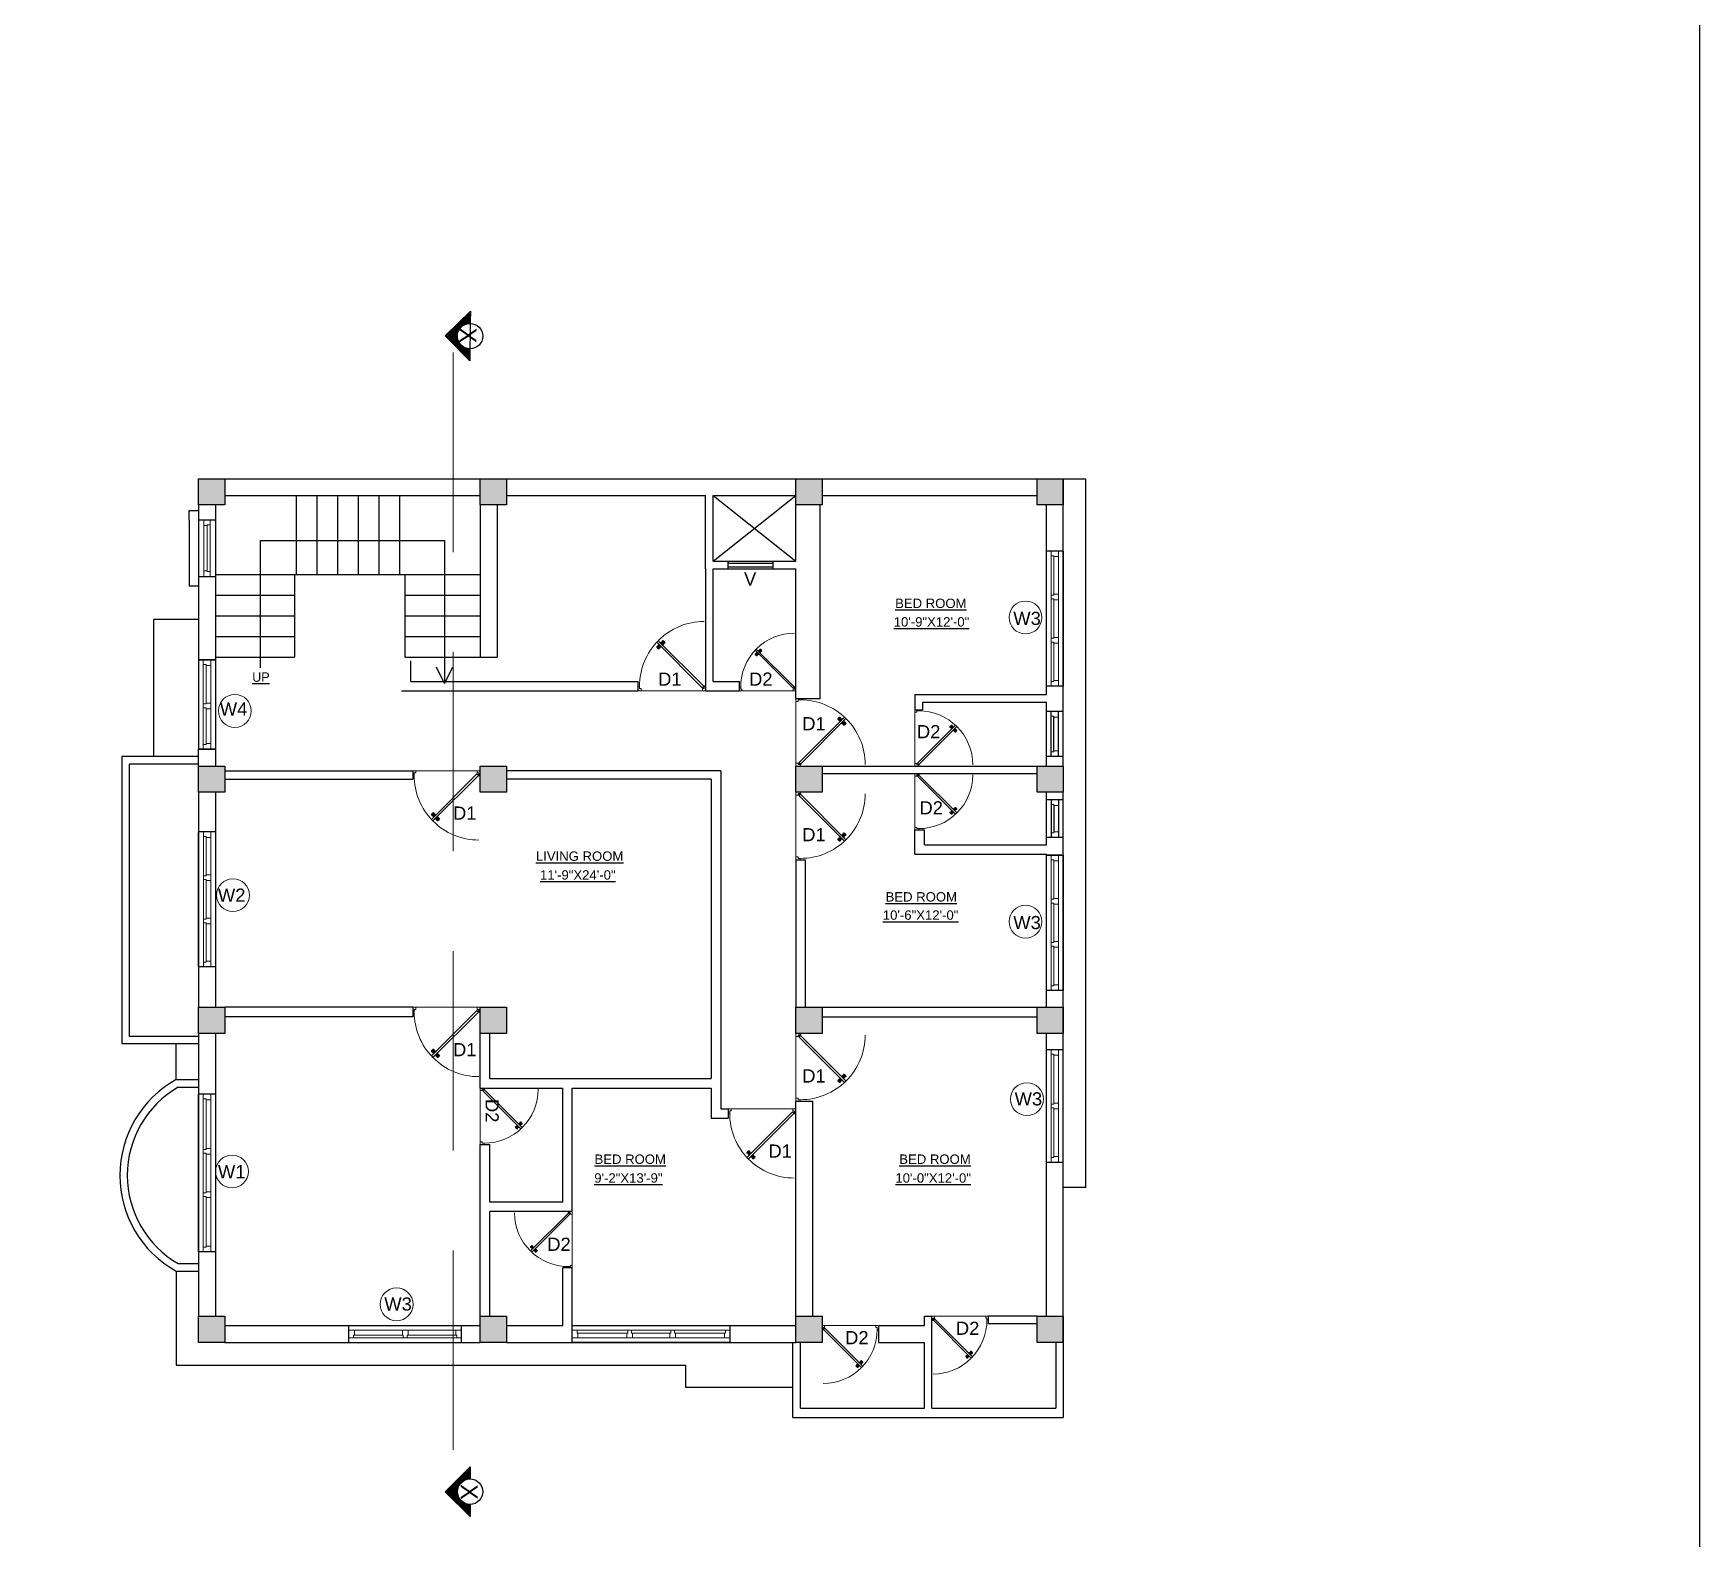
# Model space of a CAD drawing. Header units: inches. Extents: x -343 to 13887, y -13069 to -746.
# Drawn here: x 9922 to 10810, y -8855 to -8053 of the extents above; entities that cross this region are included whole.
import ezdxf

# ---------------------------------------------------------------- set-up
doc = ezdxf.new("R2010")
doc.units = ezdxf.units.IN
doc.header["$LTSCALE"] = 17
doc.header["$MEASUREMENT"] = 0
doc.linetypes.add('21_FP_00$0$HIDDEN', pattern=[0.375, 0.25, -0.125])
doc.linetypes.add('PHANTOM2', pattern=[1.25, 0.625, -0.125, 0.125, -0.125, 0.125, -0.125])
for name, color, linetype, lineweight in [('25 BOT BAR', 12, 'Continuous', 25), ('aa_section_line', 2, 'PHANTOM2', 13), ('DOOR & WIN', 1, 'Continuous', 25), ('OUTLINE', 1, 'Continuous', 25), ('PUERTAS', 7, 'Continuous', 9), ('TEXT', 231, 'Continuous', 20), ('WINDOW FRAME PLAN', 162, 'Continuous', 18)]:
    doc.layers.add(name, color=color, linetype=linetype, lineweight=lineweight)
doc.layers.add('A-Sect-Iden', color=111, linetype='Continuous')
doc.styles.add('DIMTEXT', font='arial.ttf', dxfattribs={"height": 6})
doc.styles.add('HEADING', font='swissel.ttf')

# ---------------------------------------------------------------- blocks, each defined once
blk = doc.blocks.new('ffddd')
at = {"layer": 'DOOR & WIN'}
for p, q in [((-13345.31, -2388.07), (-13345.31, -2316.07)), ((-13336.31, -2316.07), (-13345.31, -2316.07)), ((-13336.31, -2316.07), (-13336.31, -2388.07)), ((-13336.31, -2388.07), (-13345.31, -2388.07)), ((-13336.31, -2388.07), (-13345.31, -2388.07))]:
    blk.add_line(p, q, dxfattribs=at)
at = {"layer": 'WINDOW FRAME PLAN'}
for p, q in [((-13342.81, -2316.07), (-13342.81, -2318.57)), ((-13338.81, -2316.07), (-13338.81, -2319.07)), ((-13342.81, -2385.57), (-13342.81, -2318.57)), ((-13342.81, -2318.57), (-13341.31, -2318.57)), ((-13341.31, -2318.57), (-13341.31, -2319.07)), ((-13341.31, -2319.07), (-13341.31, -2339.57)), ((-13341.31, -2319.07), (-13338.81, -2319.07)), ((-13338.81, -2319.07), (-13338.81, -2385.07)), ((-13342.81, -2339.57), (-13341.31, -2339.57)), ((-13342.81, -2341.57), (-13341.31, -2341.57)), ((-13341.31, -2339.07), (-13338.81, -2339.07)), ((-13341.31, -2341.57), (-13341.31, -2342.07)), ((-13341.31, -2341.57), (-13341.31, -2362.57)), ((-13341.31, -2342.07), (-13338.81, -2342.07)), ((-13342.81, -2362.57), (-13341.31, -2362.57)), ((-13342.81, -2364.57), (-13341.31, -2364.57)), ((-13341.31, -2362.07), (-13338.81, -2362.07)), ((-13341.31, -2362.57), (-13341.31, -2362.07)), ((-13341.31, -2364.57), (-13341.31, -2385.57)), ((-13341.31, -2365.07), (-13338.81, -2365.07)), ((-13342.81, -2388.07), (-13342.81, -2385.57)), ((-13342.81, -2385.57), (-13341.31, -2385.57)), ((-13341.31, -2385.07), (-13338.81, -2385.07)), ((-13341.31, -2385.57), (-13341.31, -2385.07)), ((-13338.81, -2388.07), (-13338.81, -2385.07))]:
    blk.add_line(p, q, dxfattribs=at)
blk = doc.blocks.new('3ft')
at = {"layer": 'PUERTAS', "color": 6}
for p, q in [((1.01, 2.52), (25.23, 26.74)), ((26.05, 25.92), (25.23, 26.74)), ((26.05, 25.92), (1.77, 1.64)), ((0, 2.4), (0, 0)), ((0.72, 2.4), (0, 2.4)), ((1.6, 0), (0, 0)), ((0.72, 1.52), (0.72, 2.44)), ((0.8, 1.52), (0.72, 1.52)), ((0.8, 1.52), (0.8, 2.41)), ((0.8, 1.2), (0.8, 1.52)), ((1.6, 1.2), (0.8, 1.2)), ((1.57, 1.84), (0.94, 2.47)), ((1.63, 1.89), (0.97, 2.55)), ((1.63, 1.89), (1.57, 1.84)), ((1.77, 1.64), (1.57, 1.84)), ((1.6, 0), (1.6, 1.2)), ((34.4, 0), (34.4, 1.2)), ((34.4, 1.2), (35.2, 1.2)), ((34.4, 0), (36, 0)), ((35.2, 1.2), (35.2, 2.4)), ((35.2, 2.4), (36, 2.4)), ((36, 0), (36, 2.4))]:
    blk.add_line(p, q, dxfattribs=at)
at = {"layer": 'PUERTAS', "color": 1}
for p, q in [((22.58, 26.7), (22.14, 26.26)), ((22.67, 26.73), (22.17, 26.23)), ((22.61, 26.67), (22.58, 26.7)), ((23.45, 25.91), (22.79, 26.73)), ((21.67, 25.73), (22.17, 26.23)), ((22.49, 24.95), (21.67, 25.61)), ((21.7, 25.82), (22.14, 26.26)), ((21.73, 25.79), (21.7, 25.82)), ((22.6, 24.96), (23.02, 25.38)), ((22.61, 24.25), (22.92, 24.72)), ((22.62, 24.13), (22.61, 24.14)), ((22.7, 25.07), (22.71, 25.06)), ((22.82, 25.06), (23.08, 25.32)), ((22.94, 24.95), (22.83, 25.07)), ((22.92, 24.72), (22.92, 24.72)), ((22.93, 24.94), (23.19, 25.21)), ((22.93, 24.84), (22.93, 24.83)), ((23.44, 25.81), (23.02, 25.38)), ((23.34, 25.58), (23.08, 25.32)), ((23.46, 25.47), (23.19, 25.21)), ((23.33, 25.7), (23.34, 25.69)), ((23.45, 25.46), (23.33, 25.57)), ((23.44, 23.31), (23.45, 23.3)), ((23.56, 23.3), (24.03, 23.61)), ((23.57, 25.47), (23.57, 25.47)), ((24.15, 25.79), (23.68, 25.48)), ((23.68, 25.48), (23.68, 25.48)), ((24.03, 23.61), (24.03, 23.62)), ((24.14, 23.62), (24.14, 23.62)), ((24.25, 23.62), (24.51, 23.89)), ((24.27, 25.78), (24.26, 25.79)), ((24.26, 23.29), (24.69, 23.71)), ((24.26, 23.63), (24.37, 23.52)), ((24.26, 23.18), (24.92, 22.37)), ((24.37, 23.52), (24.63, 23.77)), ((24.37, 23.4), (24.37, 23.4)), ((24.78, 24.15), (24.51, 23.89)), ((24.89, 24.03), (24.63, 23.77)), ((25.11, 24.14), (24.69, 23.71)), ((24.77, 24.14), (24.88, 24.03)), ((24.79, 24.38), (24.78, 24.37)), ((24.78, 24.26), (24.78, 24.26)), ((25.1, 24.84), (24.79, 24.38)), ((25, 24.03), (25, 24.03)), ((25.04, 22.36), (25.54, 22.86)), ((25.09, 24.96), (25.1, 24.95)), ((25.1, 22.42), (25.13, 22.39)), ((25.13, 22.39), (25.57, 22.83)), ((25.22, 24.14), (26.03, 23.48)), ((26.04, 23.37), (25.54, 22.86)), ((26.01, 23.27), (25.57, 22.83)), ((25.98, 23.3), (26.01, 23.27))]:
    blk.add_line(p, q, dxfattribs=at)
at = {"layer": 'PUERTAS', "color": 8}
for p, q in [((23.41, 25.77), (22.65, 26.71)), ((23.46, 25.83), (22.72, 26.75)), ((22.57, 24.94), (21.65, 25.68)), ((22.63, 24.99), (21.69, 25.75)), ((22.74, 25.1), (21.84, 25.9)), ((22.13, 26.28), (21.98, 26.13)), ((22.88, 25.24), (22.01, 26.06)), ((22.13, 26.28), (22.27, 26.42)), ((22.29, 26.41), (22.27, 26.42)), ((23.16, 25.52), (22.34, 26.39)), ((23.3, 25.66), (22.5, 26.56)), ((22.69, 24.32), (23.02, 24.83)), ((22.95, 24.96), (22.84, 25.07)), ((22.98, 24.99), (22.86, 25.1)), ((23.03, 25.04), (22.91, 25.15)), ((22.91, 24.53), (23.1, 24.91)), ((23.11, 25.12), (22.99, 25.23)), ((23.13, 24.76), (23.18, 24.99)), ((23.28, 25.3), (23.17, 25.41)), ((23.36, 25.37), (23.25, 25.49)), ((23.31, 24.94), (23.28, 25.08)), ((23.41, 25.43), (23.3, 25.54)), ((23.46, 25.09), (23.32, 25.13)), ((23.44, 25.45), (23.33, 25.56)), ((23.64, 25.27), (23.41, 25.22)), ((23.87, 25.49), (23.49, 25.3)), ((24.08, 25.71), (23.57, 25.38)), ((23.63, 23.38), (24.14, 23.72)), ((23.84, 23.6), (24.22, 23.79)), ((24.07, 23.82), (24.3, 23.88)), ((24.25, 24), (24.39, 23.97)), ((24.25, 23.26), (24.99, 22.34)), ((24.27, 23.64), (24.38, 23.53)), ((24.3, 23.67), (24.41, 23.56)), ((24.3, 23.32), (25.06, 22.38)), ((24.35, 23.72), (24.46, 23.61)), ((24.4, 24.15), (24.43, 24.01)), ((24.41, 23.43), (25.2, 22.53)), ((24.43, 23.8), (24.54, 23.69)), ((24.58, 24.33), (24.52, 24.1)), ((24.55, 23.57), (25.37, 22.7)), ((24.6, 23.97), (24.72, 23.86)), ((24.8, 24.56), (24.61, 24.18)), ((25.02, 24.77), (24.68, 24.26)), ((24.68, 24.05), (24.79, 23.94)), ((24.73, 24.1), (24.85, 23.99)), ((24.76, 24.13), (24.87, 24.02)), ((24.83, 23.85), (25.7, 23.03)), ((24.97, 23.99), (25.87, 23.2)), ((25.08, 24.1), (26.02, 23.34)), ((25.14, 24.15), (26.06, 23.41)), ((25.58, 22.82), (25.43, 22.67)), ((25.58, 22.82), (25.73, 22.97)), ((25.72, 22.98), (25.73, 22.97)), ((0, 0), (36, 0))]:
    blk.add_line(p, q, dxfattribs=at)
at = {"layer": 'PUERTAS', "color": 2}
for p, q in [((21.99, 26.11), (21.98, 26.13)), ((25.42, 22.68), (25.43, 22.67))]:
    blk.add_line(p, q, dxfattribs=at)
at = {"layer": 'PUERTAS', "color": 6}
for radius in [0.155, 0.0752]:
    blk.add_circle((0.82, 2.56), radius, dxfattribs=at)
blk.add_arc((0.82, 2.56), 34.38, 359.72845, 90.03333, dxfattribs=at)
at = {"layer": 'PUERTAS', "color": 1}
for centre, start, end in [((22.73, 26.68), 38.92363, 135), ((22.54, 25.01), 231.07637, 315), ((22.67, 24.2), 135, 225), ((22.77, 25.12), 225, 315), ((22.99, 24.89), 135, 219.74275), ((22.87, 24.78), 315, 39.74275), ((23.28, 25.63), 315, 45), ((23.39, 25.86), 315, 38.92363), ((23.51, 23.36), 225, 315), ((23.51, 25.41), 50.25725, 135), ((23.62, 25.53), 230.25725, 315), ((24.09, 23.56), 50.25725, 135), ((24.2, 23.68), 230.25725, 315), ((24.2, 25.73), 45, 135), ((24.32, 23.23), 135, 218.92363), ((24.42, 23.46), 135, 225), ((24.84, 24.31), 135, 219.74275), ((24.72, 24.21), 315, 39.74275), ((24.94, 23.98), 45, 135), ((24.98, 22.42), 218.92363, 315), ((25.04, 24.89), 315, 45), ((25.17, 24.08), 51.07637, 135), ((25.98, 23.42), 315, 51.07637)]:
    blk.add_arc(centre, 0.08, start, end, dxfattribs=at)
blk = doc.blocks.new('*U2802')
at = {"color": 3, "xscale": -1}
blk.add_blockref('3ft', (42, 0), dxfattribs=at)
blk = doc.blocks.new('DFFDFD')
at = {"layer": 'DOOR & WIN'}
for p, q in [((-13646.78, -2252.33), (-13646.78, -2168.33)), ((-13637.78, -2168.33), (-13646.78, -2168.33)), ((-13637.78, -2168.33), (-13637.78, -2252.33)), ((-13637.78, -2252.33), (-13646.78, -2252.33)), ((-13637.78, -2252.33), (-13646.78, -2252.33))]:
    blk.add_line(p, q, dxfattribs=at)
at = {"layer": 'WINDOW FRAME PLAN'}
for p, q in [((-13644.28, -2168.33), (-13644.28, -2170.83)), ((-13644.28, -2249.83), (-13644.28, -2170.83)), ((-13644.28, -2170.83), (-13642.78, -2170.83)), ((-13642.78, -2170.83), (-13642.78, -2171.33)), ((-13642.78, -2171.33), (-13642.78, -2197.83)), ((-13642.78, -2171.33), (-13640.28, -2171.33)), ((-13640.28, -2168.33), (-13640.28, -2171.33)), ((-13640.28, -2171.33), (-13640.28, -2249.33)), ((-13644.28, -2197.83), (-13642.78, -2197.83)), ((-13644.28, -2199.83), (-13642.78, -2199.83)), ((-13642.78, -2197.33), (-13640.28, -2197.33)), ((-13642.78, -2199.83), (-13642.78, -2200.33)), ((-13642.78, -2199.83), (-13642.78, -2220.83)), ((-13642.78, -2200.33), (-13640.28, -2200.33)), ((-13644.28, -2220.83), (-13642.78, -2220.83)), ((-13644.28, -2222.83), (-13642.78, -2222.83)), ((-13642.78, -2220.33), (-13640.28, -2220.33)), ((-13642.78, -2220.83), (-13642.78, -2220.33)), ((-13642.78, -2222.83), (-13642.78, -2249.33)), ((-13642.78, -2223.33), (-13640.28, -2223.33)), ((-13644.28, -2252.33), (-13644.28, -2249.83)), ((-13644.28, -2249.83), (-13642.78, -2249.83)), ((-13642.78, -2249.33), (-13640.28, -2249.33)), ((-13642.78, -2249.83), (-13642.78, -2249.33)), ((-13640.28, -2252.33), (-13640.28, -2249.33))]:
    blk.add_line(p, q, dxfattribs=at)
blk = doc.blocks.new('2ft6in')
at = {"layer": 'PUERTAS', "color": 2}
for p, q in [((0.84, 2.1), (21.02, 22.28)), ((21.71, 21.6), (1.47, 1.37)), ((18.33, 21.76), (18.31, 21.77)), ((21.71, 21.6), (21.02, 22.28)), ((21.18, 18.9), (21.2, 18.89)), ((0, 2), (0, 0)), ((0.6, 2), (0, 2)), ((1.33, 0), (0, 0)), ((0.6, 1.26), (0.6, 2.04)), ((0.67, 1.26), (0.6, 1.26)), ((0.67, 1.26), (0.67, 2.01)), ((0.67, 1), (0.67, 1.26)), ((1.33, 1), (0.67, 1)), ((1.31, 1.53), (0.79, 2.06)), ((1.36, 1.58), (0.81, 2.12)), ((1.36, 1.58), (1.31, 1.53)), ((1.47, 1.37), (1.31, 1.53)), ((1.33, 0), (1.33, 1)), ((28.67, 0), (28.67, 1)), ((28.67, 1), (29.33, 1)), ((28.67, 0), (30, 0)), ((29.33, 1), (29.33, 2)), ((29.33, 2), (30, 2)), ((30, 0), (30, 2))]:
    blk.add_line(p, q, dxfattribs=at)
at = {"layer": 'PUERTAS', "color": 8}
for p, q in [((18.81, 20.78), (18.04, 21.4)), ((18.86, 20.83), (18.08, 21.46)), ((18.95, 20.92), (18.2, 21.58)), ((18.44, 21.9), (18.31, 21.77)), ((19.07, 21.03), (18.34, 21.72)), ((18.44, 21.9), (18.56, 22.02)), ((18.58, 22.01), (18.56, 22.02)), ((19.3, 21.26), (18.61, 22)), ((19.42, 21.38), (18.75, 22.14)), ((19.51, 21.48), (18.88, 22.26)), ((18.91, 20.27), (19.19, 20.69)), ((19.55, 21.53), (18.93, 22.3)), ((19.13, 20.8), (19.03, 20.9)), ((19.15, 20.82), (19.05, 20.92)), ((19.09, 20.44), (19.25, 20.76)), ((19.19, 20.87), (19.1, 20.96)), ((19.25, 20.93), (19.16, 21.02)), ((19.28, 20.63), (19.32, 20.83)), ((19.4, 21.08), (19.31, 21.17)), ((19.47, 21.15), (19.38, 21.24)), ((19.43, 20.78), (19.4, 20.9)), ((19.51, 21.19), (19.42, 21.28)), ((19.55, 20.91), (19.43, 20.94)), ((19.53, 21.21), (19.44, 21.3)), ((19.7, 21.06), (19.51, 21.01)), ((19.89, 21.24), (19.58, 21.08)), ((20.07, 21.42), (19.64, 21.15)), ((19.69, 19.49), (20.12, 19.76)), ((19.87, 19.67), (20.18, 19.83)), ((20.06, 19.85), (20.25, 19.9)), ((20.21, 20), (20.33, 19.97)), ((20.21, 19.38), (20.83, 18.61)), ((20.23, 19.7), (20.32, 19.61)), ((20.25, 19.72), (20.34, 19.63)), ((20.25, 19.43), (20.88, 18.65)), ((20.29, 19.76), (20.38, 19.67)), ((20.33, 20.13), (20.36, 20.01)), ((20.34, 19.53), (21, 18.77)), ((20.36, 19.83), (20.45, 19.74)), ((20.48, 20.28), (20.44, 20.08)), ((20.46, 19.64), (21.14, 18.91)), ((20.5, 19.98), (20.6, 19.89)), ((20.67, 20.47), (20.51, 20.15)), ((20.85, 20.64), (20.57, 20.22)), ((20.57, 20.04), (20.66, 19.95)), ((20.61, 20.09), (20.7, 19.99)), ((20.63, 20.11), (20.72, 20.01)), ((20.69, 19.87), (21.42, 19.19)), ((20.81, 19.99), (21.56, 19.33)), ((20.9, 20.08), (21.68, 19.45)), ((20.95, 20.13), (21.72, 19.51)), ((21.32, 19.01), (21.2, 18.89)), ((21.32, 19.01), (21.44, 19.14)), ((21.43, 19.15), (21.44, 19.14)), ((0, 0), (30, 0))]:
    blk.add_line(p, q, dxfattribs=at)
at = {"layer": 'PUERTAS', "color": 1}
for p, q in [((18.06, 21.44), (18.48, 21.86)), ((18.74, 20.79), (18.06, 21.34)), ((18.08, 21.51), (18.45, 21.88)), ((18.11, 21.49), (18.08, 21.51)), ((18.82, 22.25), (18.45, 21.88)), ((18.9, 22.28), (18.48, 21.86)), ((18.84, 22.23), (18.82, 22.25)), ((18.83, 20.8), (19.18, 21.15)), ((18.84, 20.21), (19.1, 20.6)), ((18.85, 20.11), (18.84, 20.12)), ((18.92, 20.89), (18.93, 20.88)), ((19.54, 21.59), (18.99, 22.27)), ((19.02, 20.88), (19.24, 21.1)), ((19.12, 20.8), (19.03, 20.89)), ((19.1, 20.7), (19.11, 20.69)), ((19.1, 20.6), (19.1, 20.6)), ((19.11, 20.79), (19.33, 21.01)), ((19.54, 21.5), (19.18, 21.15)), ((19.45, 21.31), (19.24, 21.1)), ((19.55, 21.22), (19.33, 21.01)), ((19.45, 21.41), (19.45, 21.41)), ((19.54, 21.22), (19.45, 21.31)), ((19.53, 19.43), (19.54, 19.42)), ((19.64, 21.23), (19.64, 21.23)), ((19.64, 19.42), (20.02, 19.67)), ((19.74, 21.24), (19.73, 21.23)), ((20.12, 21.49), (19.74, 21.24)), ((20.02, 19.67), (20.03, 19.68)), ((20.12, 19.68), (20.12, 19.68)), ((20.21, 19.69), (20.43, 19.9)), ((20.22, 21.48), (20.22, 21.49)), ((20.22, 19.41), (20.57, 19.76)), ((20.22, 19.69), (20.31, 19.6)), ((20.22, 19.32), (20.76, 18.64)), ((20.31, 19.6), (20.52, 19.81)), ((20.31, 19.5), (20.31, 19.5)), ((20.65, 20.12), (20.43, 19.9)), ((20.74, 20.03), (20.52, 19.81)), ((20.93, 20.11), (20.57, 19.76)), ((20.64, 20.11), (20.73, 20.02)), ((20.66, 20.31), (20.65, 20.31)), ((20.65, 20.21), (20.65, 20.22)), ((20.91, 20.7), (20.66, 20.31)), ((20.84, 20.02), (20.83, 20.03)), ((20.86, 18.63), (21.28, 19.05)), ((20.91, 20.8), (20.91, 20.79)), ((20.91, 18.68), (20.94, 18.66)), ((20.94, 18.66), (21.31, 19.03)), ((21.02, 20.12), (21.7, 19.57)), ((21.7, 19.47), (21.28, 19.05)), ((21.67, 19.4), (21.31, 19.03)), ((21.65, 19.42), (21.67, 19.4))]:
    blk.add_line(p, q, dxfattribs=at)
at = {"layer": 'PUERTAS', "color": 2}
for radius in [0.129, 0.0627]:
    blk.add_circle((0.68, 2.14), radius, dxfattribs=at)
at = {"layer": 'PUERTAS', "color": 8}
blk.add_arc((0.68, 2.14), 28.65, 359.72845, 90.03333, dxfattribs=at)
at = {"layer": 'PUERTAS', "color": 1}
for centre, start, end in [((18.78, 20.84), 231.07637, 315), ((18.89, 20.16), 135, 225), ((18.94, 22.23), 38.92363, 135), ((18.97, 20.93), 225, 315), ((19.16, 20.74), 135, 219.74275), ((19.06, 20.65), 315, 39.74275), ((19.4, 21.36), 315, 45), ((19.49, 21.55), 315, 38.92363), ((19.59, 19.47), 225, 315), ((19.6, 21.18), 50.25725, 135), ((19.68, 21.28), 230.25725, 315), ((20.07, 19.63), 50.25725, 135), ((20.17, 21.44), 45, 135), ((20.16, 19.73), 230.25725, 315), ((20.27, 19.36), 135, 218.92363), ((20.35, 19.55), 135, 225), ((20.7, 20.26), 135, 219.74275), ((20.6, 20.17), 315, 39.74275), ((20.78, 19.98), 45, 135), ((20.82, 18.68), 218.92363, 315), ((20.87, 20.75), 315, 45), ((20.98, 20.07), 51.07637, 135), ((21.65, 19.52), 315, 51.07637)]:
    blk.add_arc(centre, 0.0667, start, end, dxfattribs=at)
blk = doc.blocks.new('*U2794')
at = {"color": 3, "xscale": -1}
blk.add_blockref('2ft6in', (42, 0), dxfattribs=at)
blk = doc.blocks.new('*U3030')
at = {"color": 3}
blk.add_blockref('3ft', (0, 0), dxfattribs=at)
blk = doc.blocks.new('*U2795')
at = {"color": 3, "xscale": -1}
blk.add_blockref('3ft', (42, 0), dxfattribs=at)
blk = doc.blocks.new("5'")
at = {"layer": 'WINDOW FRAME PLAN'}
for p, q in [((10026.35, -7897.24), (10086.35, -7897.24)), ((10026.35, -7897.24), (10026.35, -7901.24)), ((10026.35, -7897.24), (10029.35, -7897.24)), ((10029.35, -7899.74), (10029.35, -7897.24)), ((10054.85, -7899.74), (10054.85, -7897.24)), ((10054.85, -7897.24), (10057.85, -7897.24)), ((10057.85, -7899.74), (10057.85, -7897.24)), ((10086.35, -7897.24), (10083.35, -7897.24)), ((10083.35, -7899.74), (10083.35, -7897.24)), ((10086.35, -7897.24), (10086.35, -7901.24)), ((10026.35, -7901.24), (10086.35, -7901.24)), ((10026.35, -7901.24), (10028.85, -7901.24)), ((10028.85, -7901.24), (10028.85, -7899.74)), ((10028.85, -7899.74), (10029.35, -7899.74)), ((10029.35, -7899.74), (10054.85, -7899.74)), ((10055.35, -7899.74), (10054.85, -7899.74)), ((10055.35, -7901.24), (10055.35, -7899.74)), ((10057.35, -7901.24), (10057.35, -7899.74)), ((10057.85, -7899.74), (10057.35, -7899.74)), ((10057.85, -7899.74), (10083.35, -7899.74)), ((10083.85, -7899.74), (10083.35, -7899.74)), ((10083.85, -7901.24), (10083.85, -7899.74)), ((10086.35, -7901.24), (10083.85, -7901.24))]:
    blk.add_line(p, q, dxfattribs=at)
blk = doc.blocks.new('*U3074')
at = {"color": 3}
blk.add_blockref('2ft6in', (0, 0), dxfattribs=at)
blk = doc.blocks.new("W4'")
at = {"layer": '25 BOT BAR'}
for p, q in [((9894.28, -8421.4), (9894.28, -8468.92)), ((9903.28, -8421.4), (9903.28, -8468.92))]:
    blk.add_line(p, q, dxfattribs=at)
at = {"layer": 'DOOR & WIN'}
blk.add_line((9903.28, -8421.4), (9894.28, -8421.4), dxfattribs=at)
at = {"layer": 'OUTLINE'}
blk.add_line((9903.28, -8468.92), (9894.28, -8468.92), dxfattribs=at)
at = {"layer": 'WINDOW FRAME PLAN'}
for p, q in [((9896.78, -8421.4), (9896.78, -8423.9)), ((9900.78, -8421.4), (9900.78, -8424.4)), ((9896.78, -8468.92), (9896.78, -8423.9)), ((9896.78, -8423.9), (9898.28, -8423.9)), ((9898.28, -8423.9), (9898.28, -8424.4)), ((9898.28, -8424.4), (9898.28, -8444.9)), ((9898.28, -8424.4), (9900.78, -8424.4)), ((9900.78, -8424.4), (9900.78, -8468.92)), ((9896.78, -8444.9), (9898.28, -8444.9)), ((9896.78, -8446.9), (9898.28, -8446.9)), ((9898.28, -8444.4), (9900.78, -8444.4)), ((9898.28, -8446.9), (9898.28, -8447.4)), ((9898.28, -8446.9), (9898.28, -8466.42)), ((9898.28, -8447.4), (9900.78, -8447.4)), ((9896.78, -8468.92), (9896.78, -8466.42)), ((9896.78, -8466.42), (9898.28, -8466.42)), ((9898.28, -8465.92), (9900.78, -8465.92)), ((9898.28, -8466.42), (9898.28, -8465.92)), ((9900.78, -8468.92), (9900.78, -8465.92))]:
    blk.add_line(p, q, dxfattribs=at)

msp = doc.modelspace()

# ---------------------------------------------------------------- hatches: boundary and pattern name
at = {"layer": 'A-Sect-Iden', "ltscale": 0.5}
h = msp.add_hatch(dxfattribs=at)
h.set_pattern_fill('ANSI37', color=2, scale=5, style=0)
h.set_pattern_definition([(45, (-15694.25335, -14395.63804), (-0.441941738, 0.441941738), []), (135, (-15694.25335, -14395.63804), (-0.441941738, -0.441941738), [])])
h.paths.add_polyline_path([(10154.75, -8220.87), (10154.69, -8227.36), (10141.58, -8213.98), (10154.96, -8200.88), (10154.89, -8207.37, 1)])
h = msp.add_hatch(dxfattribs=at)
h.set_pattern_fill('ANSI37', color=2, scale=5, style=0)
h.set_pattern_definition([(45, (-15694.22874, -15011.01195), (-0.441941738, 0.441941738), []), (135, (-15694.22874, -15011.01195), (-0.441941738, -0.441941738), [])])
h.paths.add_polyline_path([(10154.85, -8836.24), (10154.85, -8842.74), (10141.6, -8829.49), (10154.85, -8816.25), (10154.85, -8822.74, 1)])
at = {"layer": 'DOOR & WIN'}
h = msp.add_hatch(color=256, dxfattribs=at)
h.dxf.hatch_style = 1
h.paths.add_polyline_path([(10024.29, -8290.06), (10010.29, -8290.06), (10010.29, -8304.06), (10024.29, -8304.06)])
h = msp.add_hatch(color=256, dxfattribs=at)
h.dxf.hatch_style = 1
h.paths.add_polyline_path([(10174.29, -8290.06), (10160.29, -8290.06), (10160.29, -8304.06), (10174.29, -8304.06)])
h = msp.add_hatch(color=256, dxfattribs=at)
h.dxf.hatch_style = 1
h.paths.add_polyline_path([(10342.29, -8290.06), (10328.29, -8290.06), (10328.29, -8304.06), (10342.29, -8304.06)])
h = msp.add_hatch(color=256, dxfattribs=at)
h.dxf.hatch_style = 1
h.paths.add_polyline_path([(10470.75, -8290.06), (10456.75, -8290.06), (10456.75, -8304.06), (10470.75, -8304.06)])
h = msp.add_hatch(color=256, dxfattribs=at)
h.dxf.hatch_style = 1
h.paths.add_polyline_path([(10024.29, -8443.06), (10010.29, -8443.06), (10010.29, -8457.06), (10024.29, -8457.06)])
h = msp.add_hatch(color=256, dxfattribs=at)
h.dxf.hatch_style = 1
h.paths.add_polyline_path([(10174.29, -8443.06), (10160.29, -8443.06), (10160.29, -8457.06), (10174.29, -8457.06)])
h = msp.add_hatch(color=256, dxfattribs=at)
h.dxf.hatch_style = 1
h.paths.add_polyline_path([(10342.29, -8443.06), (10328.29, -8443.06), (10328.29, -8457.06), (10342.29, -8457.06)])
h = msp.add_hatch(color=256, dxfattribs=at)
h.dxf.hatch_style = 1
h.paths.add_polyline_path([(10470.75, -8443.06), (10456.75, -8443.06), (10456.75, -8457.06), (10470.75, -8457.06)])
h = msp.add_hatch(color=256, dxfattribs=at)
h.dxf.hatch_style = 1
h.paths.add_polyline_path([(10024.29, -8571.55), (10010.29, -8571.55), (10010.29, -8585.55), (10024.29, -8585.55)])
h = msp.add_hatch(color=256, dxfattribs=at)
h.dxf.hatch_style = 1
h.paths.add_polyline_path([(10174.29, -8571.55), (10160.29, -8571.55), (10160.29, -8585.55), (10174.29, -8585.55)])
h = msp.add_hatch(color=256, dxfattribs=at)
h.dxf.hatch_style = 1
h.paths.add_polyline_path([(10342.29, -8571.55), (10328.29, -8571.55), (10328.29, -8585.55), (10342.29, -8585.55)])
h = msp.add_hatch(color=256, dxfattribs=at)
h.dxf.hatch_style = 1
h.paths.add_polyline_path([(10470.75, -8571.55), (10456.75, -8571.55), (10456.75, -8585.55), (10470.75, -8585.55)])
h = msp.add_hatch(color=256, dxfattribs=at)
h.dxf.hatch_style = 1
h.paths.add_polyline_path([(10024.29, -8736.06), (10010.29, -8736.06), (10010.29, -8750.06), (10024.29, -8750.06)])
h = msp.add_hatch(color=256, dxfattribs=at)
h.dxf.hatch_style = 1
h.paths.add_polyline_path([(10174.29, -8736.06), (10160.29, -8736.06), (10160.29, -8750.06), (10174.29, -8750.06)])
h = msp.add_hatch(color=256, dxfattribs=at)
h.dxf.hatch_style = 1
h.paths.add_polyline_path([(10342.29, -8736.06), (10328.29, -8736.06), (10328.29, -8750.06), (10342.29, -8750.06)])
h = msp.add_hatch(color=256, dxfattribs=at)
h.dxf.hatch_style = 1
h.paths.add_polyline_path([(10470.75, -8736.06), (10456.75, -8736.06), (10456.75, -8750.06), (10470.75, -8750.06)])

# ---------------------------------------------------------------- linework, layer by layer
at = {"layer": '25 BOT BAR'}
for p, q in [((10024.29, -8290.06), (10160.29, -8290.06)), ((10470.75, -8290.06), (10482.75, -8290.06)), ((10010.29, -8304.06), (10010.29, -8323.24)), ((10019.29, -8304.06), (10019.29, -8386.55)), ((10024.29, -8299.06), (10118.29, -8299.06)), ((10062.29, -8299.06), (10062.29, -8341.06)), ((10073.29, -8299.06), (10073.29, -8341.06)), ((10084.29, -8299.06), (10084.29, -8341.06)), ((10095.29, -8299.06), (10095.29, -8341.06)), ((10106.29, -8299.06), (10106.29, -8341.06)), ((10117.29, -8299.06), (10117.29, -8341.06)), ((10118.29, -8299.06), (10160.29, -8299.06)), ((10160.29, -8304.06), (10160.29, -8385.06)), ((10169.29, -8304.06), (10169.29, -8385.06)), ((10280.29, -8338.06), (10280.29, -8299.06)), ((10284.29, -8334.06), (10328.29, -8299.06)), ((10284.29, -8299.06), (10328.29, -8334.06)), ((10005.29, -8312.06), (10005.29, -8307.06)), ((10005.29, -8307.06), (10010.29, -8307.06)), ((10005.29, -8312.06), (10005.29, -8342.06)), ((10010.29, -8312.06), (10010.29, -8342.06)), ((10019.29, -8312.06), (10010.29, -8312.06)), ((10043.29, -8390.86), (10043.29, -8323.06)), ((10043.29, -8323.06), (10141.29, -8323.06)), ((10141.29, -8323.06), (10141.29, -8399.19)), ((10019.29, -8341.06), (10061.29, -8341.06)), ((10061.29, -8341.06), (10061.29, -8385.06)), ((10061.29, -8341.06), (10120.29, -8341.06)), ((10120.29, -8341.06), (10160.29, -8341.06)), ((10120.29, -8385.06), (10120.29, -8341.06)), ((10292.29, -8338.06), (10292.29, -8334.06)), ((10292.29, -8335.06), (10316.29, -8335.06)), ((10292.29, -8337.06), (10316.29, -8337.06)), ((10316.29, -8338.06), (10316.29, -8334.06)), ((10005.29, -8342.06), (10005.29, -8347.06)), ((10005.29, -8347.06), (10010.29, -8347.06)), ((10010.29, -8342.06), (10010.29, -8386.55)), ((10010.29, -8342.06), (10019.29, -8342.06)), ((10019.29, -8352.06), (10061.29, -8352.06)), ((10120.29, -8352.06), (10160.29, -8352.06)), ((10010.29, -8365.06), (9986.29, -8365.06)), ((9986.29, -8365.06), (9986.29, -8438.06)), ((10019.29, -8363.06), (10061.29, -8363.06)), ((10120.29, -8363.06), (10160.29, -8363.06)), ((10019.29, -8374.06), (10061.29, -8374.06)), ((10120.29, -8374.06), (10160.29, -8374.06)), ((10019.29, -8385.06), (10061.29, -8385.06)), ((10120.29, -8385.06), (10160.29, -8385.06)), ((10160.29, -8385.06), (10169.29, -8385.06)), ((10010.29, -8386.55), (10019.29, -8386.55)), ((10123.29, -8398.06), (10123.29, -8387.06)), ((10141.29, -8399.19), (10136.89, -8390.35)), ((10141.29, -8399.19), (10145.68, -8390.35)), ((10118.29, -8403.06), (10244.29, -8403.06)), ((10123.29, -8398.06), (10244.29, -8398.06)), ((10244.29, -8403.06), (10244.29, -8398.06)), ((10280.29, -8403.06), (10298.29, -8403.06)), ((10284.29, -8398.06), (10298.29, -8398.06)), ((10298.29, -8403.06), (10298.29, -8398.06)), ((10328.29, -8407.06), (10341.29, -8407.06)), ((10391.75, -8405.06), (10391.75, -8413.06)), ((10395.75, -8409.06), (10395.75, -8413.06)), ((10391.75, -8413.06), (10395.75, -8413.06)), ((10470.75, -8414.06), (10461.75, -8414.06)), ((10464.25, -8438.06), (10464.25, -8414.06)), ((10465.75, -8435.06), (10465.75, -8417.06)), ((10468.25, -8438.06), (10468.25, -8414.06)), ((9969.29, -8438.06), (9969.29, -8591.06)), ((10010.29, -8438.06), (9969.29, -8438.06)), ((10010.29, -8443.06), (10010.29, -8434.06)), ((10010.29, -8434.06), (10019.29, -8434.06)), ((10019.29, -8434.06), (10019.29, -8443.06)), ((10470.75, -8438.06), (10461.75, -8438.06)), ((9973.29, -8442.06), (9973.29, -8587.06)), ((10010.29, -8442.06), (9973.29, -8442.06)), ((10024.29, -8445.56), (10124.29, -8445.56)), ((10124.29, -8445.56), (10124.29, -8450.06)), ((10288.29, -8445.56), (10174.29, -8445.56)), ((10288.29, -8445.56), (10288.29, -8625.55)), ((10024.29, -8450.06), (10124.29, -8450.06)), ((10283.29, -8450.06), (10174.29, -8450.06)), ((10283.29, -8450.06), (10283.29, -8609.55)), ((10010.29, -8457.06), (10010.29, -8571.55)), ((10019.29, -8457.06), (10019.29, -8571.55)), ((10470.75, -8461.06), (10461.75, -8461.06)), ((10464.25, -8461.06), (10464.25, -8481.06)), ((10465.75, -8464.06), (10465.75, -8478.06)), ((10468.25, -8461.06), (10468.25, -8481.06)), ((10391.75, -8490.06), (10391.75, -8477.06)), ((10391.75, -8477.06), (10396.75, -8477.06)), ((10396.75, -8485.06), (10396.75, -8477.06)), ((10470.75, -8481.06), (10461.75, -8481.06)), ((10328.29, -8493.06), (10328.29, -8571.55)), ((10328.29, -8493.06), (10333.29, -8493.06)), ((10333.29, -8493.06), (10333.29, -8571.55)), ((10124.29, -8571.55), (10024.29, -8571.55)), ((10124.29, -8571.55), (10124.29, -8576.55)), ((10342.29, -8571.55), (10456.75, -8571.55)), ((10124.29, -8576.55), (10024.29, -8576.55)), ((10342.29, -8576.55), (10456.75, -8576.55)), ((10010.29, -8587.06), (9973.29, -8587.06)), ((10010.29, -8585.55), (10010.29, -8736.06)), ((10019.29, -8585.55), (10019.29, -8736.06)), ((10160.29, -8614.55), (10160.29, -8585.55)), ((10165.29, -8609.55), (10165.29, -8585.55)), ((10010.29, -8591.06), (9969.29, -8591.06)), ((9998.29, -8610.06), (9998.29, -8591.06)), ((10461.75, -8594.06), (10470.75, -8594.06)), ((9998.29, -8610.06), (10010.29, -8610.06)), ((9999.34, -8614.06), (10010.29, -8614.06)), ((10160.29, -8614.55), (10204.29, -8614.55)), ((10165.29, -8609.55), (10283.29, -8609.55)), ((10204.29, -8675.3), (10204.29, -8614.55)), ((10209.29, -8680.3), (10209.29, -8614.55)), ((10209.29, -8614.55), (10283.29, -8614.55)), ((10283.29, -8614.55), (10283.29, -8630.55)), ((10288.29, -8625.55), (10292.29, -8625.55)), ((10292.29, -8625.55), (10292.29, -8630.55)), ((10328.29, -8621.55), (10337.29, -8621.55)), ((10283.29, -8630.55), (10292.29, -8630.55)), ((10160.29, -8736.06), (10160.29, -8644.55)), ((10160.29, -8644.55), (10165.29, -8644.55)), ((10165.29, -8675.3), (10165.29, -8644.55)), ((10461.75, -8654.06), (10470.75, -8654.06)), ((10482.75, -8667.55), (10470.75, -8667.55)), ((10204.29, -8675.3), (10165.29, -8675.3)), ((10165.29, -8736.06), (10165.29, -8680.3)), ((10209.29, -8680.3), (10165.29, -8680.3)), ((9998.29, -8712.06), (9998.29, -8762.06)), ((9998.29, -8712.06), (10010.29, -8712.06)), ((9999.34, -8708.06), (10010.29, -8708.06)), ((10204.29, -8741.06), (10204.29, -8710.3)), ((10209.29, -8710.3), (10204.29, -8710.3)), ((10209.29, -8741.06), (10209.29, -8710.3)), ((10396.75, -8736.06), (10400.75, -8736.06)), ((10396.75, -8741.06), (10396.75, -8736.06)), ((10400.75, -8785.06), (10400.75, -8736.06)), ((10456.75, -8736.06), (10430.75, -8736.06)), ((10430.75, -8736.06), (10430.75, -8740.06)), ((10456.75, -8740.06), (10430.75, -8740.06)), ((10024.29, -8741.06), (10160.29, -8741.06)), ((10090.29, -8750.06), (10090.29, -8741.06)), ((10150.29, -8750.06), (10150.29, -8741.06)), ((10372.29, -8741.06), (10396.75, -8741.06)), ((10372.29, -8741.06), (10372.29, -8750.06)), ((10024.29, -8750.06), (10160.29, -8750.06)), ((10326.75, -8790.06), (10326.75, -8750.06)), ((10330.75, -8785.06), (10330.75, -8750.06)), ((10372.29, -8750.06), (10396.75, -8750.06)), ((10396.75, -8785.06), (10396.75, -8750.06)), ((10466.75, -8750.06), (10466.75, -8785.06)), ((10470.75, -8750.06), (10470.75, -8790.06)), ((10269.75, -8774.06), (10269.75, -8762.06)), ((10326.75, -8774.06), (10269.75, -8774.06))]:
    msp.add_line(p, q, dxfattribs=at)
msp.add_lwpolyline([(9034.83, -7251.28), (10809.65, -7251.28), (10809.65, -13069.47), (9034.83, -13069.47)], close=True, dxfattribs=at)
for radius, start, end in [(58.35, 119.06891, 240.93109), (54.35, 120.14407, 239.85593)]:
    msp.add_arc((10026.64, -8661.06), radius, start, end, dxfattribs=at)
at = {"layer": 'A-Sect-Iden', "ltscale": 0.5}
for points in [[(10154.94, -8206.37), (10154.72, -8227.34), (10141.61, -8213.97), (10154.99, -8200.86), (10154.94, -8206.37)], [(10154.85, -8836.24), (10154.85, -8842.74), (10141.6, -8829.49), (10154.85, -8816.25), (10154.85, -8822.74)]]:
    msp.add_lwpolyline(points, dxfattribs=at)
for centre in [(10154.82, -8214.12), (10154.85, -8829.49)]:
    msp.add_circle(centre, 6.75, dxfattribs=at)
at = {"layer": 'aa_section_line', "linetype": '21_FP_00$0$HIDDEN', "ltscale": 25}
msp.add_line((10145.86, -8222.87), (10145.85, -8816.66), dxfattribs=at)
at = {"layer": 'DOOR & WIN'}
for p, q in [((10160.29, -8290.06), (10470.75, -8290.06)), ((10470.75, -8443.06), (10470.75, -8290.06)), ((10482.75, -8667.55), (10482.75, -8290.06)), ((10174.29, -8299.06), (10280.29, -8299.06)), ((10284.29, -8299.06), (10328.29, -8299.06)), ((10342.29, -8299.06), (10456.75, -8299.06)), ((10461.75, -8405.06), (10461.75, -8304.06)), ((10280.29, -8338.06), (10280.29, -8403.06)), ((10284.29, -8334.06), (10328.29, -8334.06)), ((10284.29, -8338.06), (10328.29, -8338.06)), ((10391.75, -8405.06), (10461.75, -8405.06)), ((10395.75, -8409.06), (10461.75, -8409.06)), ((10461.75, -8443.06), (10461.75, -8409.06)), ((10342.29, -8443.06), (10456.75, -8443.06)), ((10342.29, -8447.06), (10456.75, -8447.06)), ((10461.75, -8485.06), (10461.75, -8457.06)), ((10470.75, -8750.06), (10470.75, -8457.06)), ((10391.75, -8490.06), (10461.75, -8490.06)), ((10396.75, -8485.06), (10461.75, -8485.06)), ((10461.75, -8571.55), (10461.75, -8490.06)), ((10461.75, -8736.06), (10461.75, -8585.55)), ((10328.29, -8625.55), (10328.29, -8621.55)), ((10328.29, -8736.06), (10328.29, -8625.55)), ((10337.29, -8736.06), (10337.29, -8621.55)), ((10174.29, -8741.06), (10204.29, -8741.06)), ((10209.29, -8741.06), (10328.29, -8741.06)), ((10174.29, -8750.06), (10328.29, -8750.06)), ((9998.29, -8762.06), (10269.75, -8762.06)), ((10330.75, -8785.06), (10396.75, -8785.06)), ((10400.75, -8785.06), (10466.75, -8785.06)), ((10326.75, -8790.06), (10470.75, -8790.06))]:
    msp.add_line(p, q, dxfattribs=at)
at = {"layer": 'OUTLINE'}
for p, q in [((10284.29, -8334.06), (10284.29, -8299.06)), ((10328.29, -8334.06), (10328.29, -8304.06)), ((10341.29, -8407.06), (10341.29, -8304.06)), ((10461.75, -8328.56), (10470.75, -8328.56)), ((10284.29, -8398.06), (10284.29, -8338.06)), ((10328.29, -8403.06), (10328.29, -8338.06)), ((10328.29, -8407.06), (10328.29, -8403.06)), ((10461.75, -8490.55), (10470.75, -8490.55))]:
    msp.add_line(p, q, dxfattribs=at)
for points in [[(10010.29, -8290.06), (10024.29, -8290.06), (10024.29, -8304.06), (10010.29, -8304.06)], [(10160.29, -8290.06), (10174.29, -8290.06), (10174.29, -8304.06), (10160.29, -8304.06)], [(10328.29, -8290.06), (10342.29, -8290.06), (10342.29, -8304.06), (10328.29, -8304.06)], [(10456.75, -8290.06), (10470.75, -8290.06), (10470.75, -8304.06), (10456.75, -8304.06)], [(10010.29, -8443.06), (10024.29, -8443.06), (10024.29, -8457.06), (10010.29, -8457.06)], [(10160.29, -8443.06), (10174.29, -8443.06), (10174.29, -8457.06), (10160.29, -8457.06)], [(10328.29, -8443.06), (10342.29, -8443.06), (10342.29, -8457.06), (10328.29, -8457.06)], [(10456.75, -8443.06), (10470.75, -8443.06), (10470.75, -8457.06), (10456.75, -8457.06)], [(10010.29, -8571.55), (10024.29, -8571.55), (10024.29, -8585.55), (10010.29, -8585.55)], [(10160.29, -8571.55), (10174.29, -8571.55), (10174.29, -8585.55), (10160.29, -8585.55)], [(10328.29, -8571.55), (10342.29, -8571.55), (10342.29, -8585.55), (10328.29, -8585.55)], [(10456.75, -8571.55), (10470.75, -8571.55), (10470.75, -8585.55), (10456.75, -8585.55)], [(10010.29, -8736.06), (10024.29, -8736.06), (10024.29, -8750.06), (10010.29, -8750.06)], [(10160.29, -8736.06), (10174.29, -8736.06), (10174.29, -8750.06), (10160.29, -8750.06)], [(10328.29, -8736.06), (10342.29, -8736.06), (10342.29, -8750.06), (10328.29, -8750.06)], [(10456.75, -8736.06), (10470.75, -8736.06), (10470.75, -8750.06), (10456.75, -8750.06)]]:
    msp.add_lwpolyline(points, close=True, dxfattribs=at)
at = {"layer": 'TEXT'}
for centre in [(10450.62, -8363.95), (10029.56, -8413.74), (10028.56, -8511.83), (10450.62, -8525.93), (10451.39, -8620.47), (10028.06, -8658.98), (10115.71, -8729.74)]:
    msp.add_circle(centre, 8.75, dxfattribs=at)
at = {"layer": 'WINDOW FRAME PLAN'}
for p, q in [((10013.05, -8312.06), (10013.05, -8315.06)), ((10014.86, -8339.56), (10014.86, -8314.56)), ((10014.86, -8314.56), (10014.86, -8315.06)), ((10016.35, -8314.56), (10014.86, -8314.56)), ((10016.35, -8312.06), (10016.35, -8314.56)), ((10016.35, -8314.56), (10016.35, -8339.56)), ((10013.05, -8315.06), (10013.05, -8339.06)), ((10014.86, -8315.06), (10013.05, -8315.06)), ((10014.86, -8339.06), (10013.05, -8339.06)), ((10013.05, -8342.06), (10013.05, -8339.06)), ((10014.86, -8339.56), (10014.86, -8339.06)), ((10016.35, -8339.56), (10014.86, -8339.56)), ((10016.35, -8342.06), (10016.35, -8339.56)), ((10464.25, -8414.06), (10464.25, -8416.56)), ((10464.25, -8416.56), (10465.75, -8416.56)), ((10465.75, -8416.56), (10465.75, -8417.06)), ((10465.75, -8417.06), (10468.25, -8417.06)), ((10468.25, -8414.06), (10468.25, -8417.06)), ((10464.25, -8438.06), (10464.25, -8435.56)), ((10464.25, -8435.56), (10465.75, -8435.56)), ((10465.75, -8435.06), (10468.25, -8435.06)), ((10465.75, -8435.56), (10465.75, -8435.06)), ((10468.25, -8438.06), (10468.25, -8435.06)), ((10464.25, -8461.06), (10464.25, -8463.56)), ((10464.25, -8463.56), (10465.75, -8463.56)), ((10465.75, -8463.56), (10465.75, -8464.06)), ((10465.75, -8464.06), (10468.25, -8464.06)), ((10468.25, -8461.06), (10468.25, -8464.06)), ((10464.25, -8481.06), (10464.25, -8478.56)), ((10464.25, -8478.56), (10465.75, -8478.56)), ((10465.75, -8478.06), (10468.25, -8478.06)), ((10465.75, -8478.56), (10465.75, -8478.06)), ((10468.25, -8481.06), (10468.25, -8478.06))]:
    msp.add_line(p, q, dxfattribs=at)

# ---------------------------------------------------------------- block references
at = {"layer": '25 BOT BAR'}
for name, p in [("W4'", (116, 34.86)), ("5'", (63.94, -846.32))]:
    msp.add_blockref(name, p, dxfattribs=at)
at = {"layer": '25 BOT BAR', "rotation": 270}
msp.add_blockref("5'", (18365.49, 1432.29), dxfattribs=at)
at = {"layer": 'DOOR & WIN', "xscale": -1}
msp.add_blockref('*U3030', (10280.29, -8403.06), dxfattribs=at)
at = {"layer": 'DOOR & WIN'}
msp.add_blockref('*U2794', (10286.29, -8403.06), dxfattribs=at)
for name, p, rotation in [('*U2802', (10328.29, -8401.06), 270), ('*U2794', (10391.75, -8401.06), 270), ('*U3074', (10160.29, -8614.55), 270), ('*U2794', (10384.29, -8741.06), 180)]:
    msp.add_blockref(name, p, dxfattribs=dict(at, rotation=rotation))
at = {"layer": 'DOOR & WIN', "xscale": -1}
for name, p, rotation in [('*U2795', (10118.29, -8445.56), 180), ('*U2794', (10391.75, -8489.06), 270), ('*U2802', (10328.29, -8499.06), 270), ('*U2802', (10118.29, -8571.55), 180), ('*U2802', (10328.29, -8627.55), 270), ('*U2802', (10286.29, -8625.55), 180), ('*U3074', (10209.29, -8680.3), 90), ('*U3074', (10400.75, -8736.06), 180)]:
    msp.add_blockref(name, p, dxfattribs=dict(at, rotation=rotation))
at = {"layer": 'OUTLINE'}
for name, p in [('ffddd', (23807.06, -6012.5)), ('ffddd', (23355.6, -6162)), ('ffddd', (23807.06, -6174.48)), ('DFFDFD', (23657.06, -6449.48))]:
    msp.add_blockref(name, p, dxfattribs=at)
at = {"layer": 'OUTLINE', "rotation": 270}
msp.add_blockref('DFFDFD', (12461.61, -22387.84), dxfattribs=at)

# ---------------------------------------------------------------- texts
at = {"layer": 'A-Sect-Iden', "ltscale": 0.5, "char_height": 9, "width": 12.25, "attachment_point": 5, "style": 'HEADING'}
for insert, rotation in [((10153.72, -8213.73), 269.26311), ((10154.39, -8829.64), 269.85507)]:
    msp.add_mtext('X', dxfattribs=dict(at, insert=insert, rotation=rotation))
at = {"layer": 'DOOR & WIN', "char_height": 5, "attachment_point": 5}
for s, insert in [('{\\fArial TUR|b0|i0|c0|p34;\\L\\C7;BED ROOM}', (10400.21, -8356.47)), ('{\\fArial TUR|b0|i0|c0|p34;\\L\\C7;10\'-9"X12\'-0"}', (10400.56, -8366.34)), ('{\\L\\C7;UP}', (10043.46, -8395.74)), ('{\\fArial TUR|b0|i0|c162|p34;\\L\\C7; \\fArial TUR|b0|i0|c0|p34;LIVING \\fArial TUR|b0|i0|c162|p34;ROOM}', (10212.2, -8491.09)), ('{\\fArial TUR|b0|i0|c0|p34;\\L\\C7;11\'-9"X24\'-0"}', (10212.2, -8501.1)), ('{\\fArial TUR|b0|i0|c0|p34;\\L\\C7;BED ROOM}', (10395.13, -8512.77)), ('{\\fArial TUR|b0|i0|c0|p34;\\L\\C7;10\'-6"X12\'-0"}', (10394.76, -8522.49)), ('{\\fArial TUR|b0|i0|c162|p34;\\L\\C7; \\fArial TUR|b0|i0|c0|p34;BED \\fArial TUR|b0|i0|c162|p34;ROOM}', (10239.15, -8652.47)), ('{\\fArial TUR|b0|i0|c162|p34;\\L\\C7; \\fArial TUR|b0|i0|c0|p34;BED \\fArial TUR|b0|i0|c162|p34;ROOM}', (10401.46, -8652.47)), ('{\\fArial TUR|b0|i0|c0|p34;\\L\\C7;9\'-2"X13\'-9"}', (10239.15, -8662.48)), ('{\\fArial TUR|b0|i0|c0|p34;\\L\\C7;10\'-0"X12\'-0"}', (10401.46, -8662.48))]:
    msp.add_mtext(s, dxfattribs=dict(at, insert=insert))
at = {"layer": 'TEXT', "style": 'DIMTEXT'}
for s, rotation, p in [('V', 360, (10300.73, -8346.97)), ('W3', 360, (10444.12, -8367.95)), ('W4', 360, (10021.56, -8416.19)), ('W2', 360, (10020.56, -8515.33)), ('W3', 360, (10444.12, -8529.93)), ('D2', 270, (10163.07, -8620.37)), ('W1', 360, (10020.56, -8662.6))]:
    msp.add_text(s, height=7, rotation=rotation, dxfattribs=at).set_placement(p)
for s, p in [('D1', (10254.97, -8400.28)), ('D2', (10303.44, -8400.28)), ('D1', (10331.73, -8424.03)), ('D2', (10392.8, -8428.27)), ('D1', (10145.74, -8471.62)), ('D2', (10394.17, -8468.82)), ('D1', (10331.73, -8483.12)), ('D1', (10145.74, -8597.61)), ('D1', (10331.73, -8611.61)), ('W3', (10444.83, -8623.8)), ('D1', (10313.74, -8651.61)), ('D2', (10195.94, -8701.24)), ('W3', (10109.15, -8733.07)), ('D2', (10413.56, -8745.98)), ('D2', (10354.57, -8750.98))]:
    msp.add_text(s, height=7, dxfattribs=at).set_placement(p)

doc.saveas('drawing.dxf')
